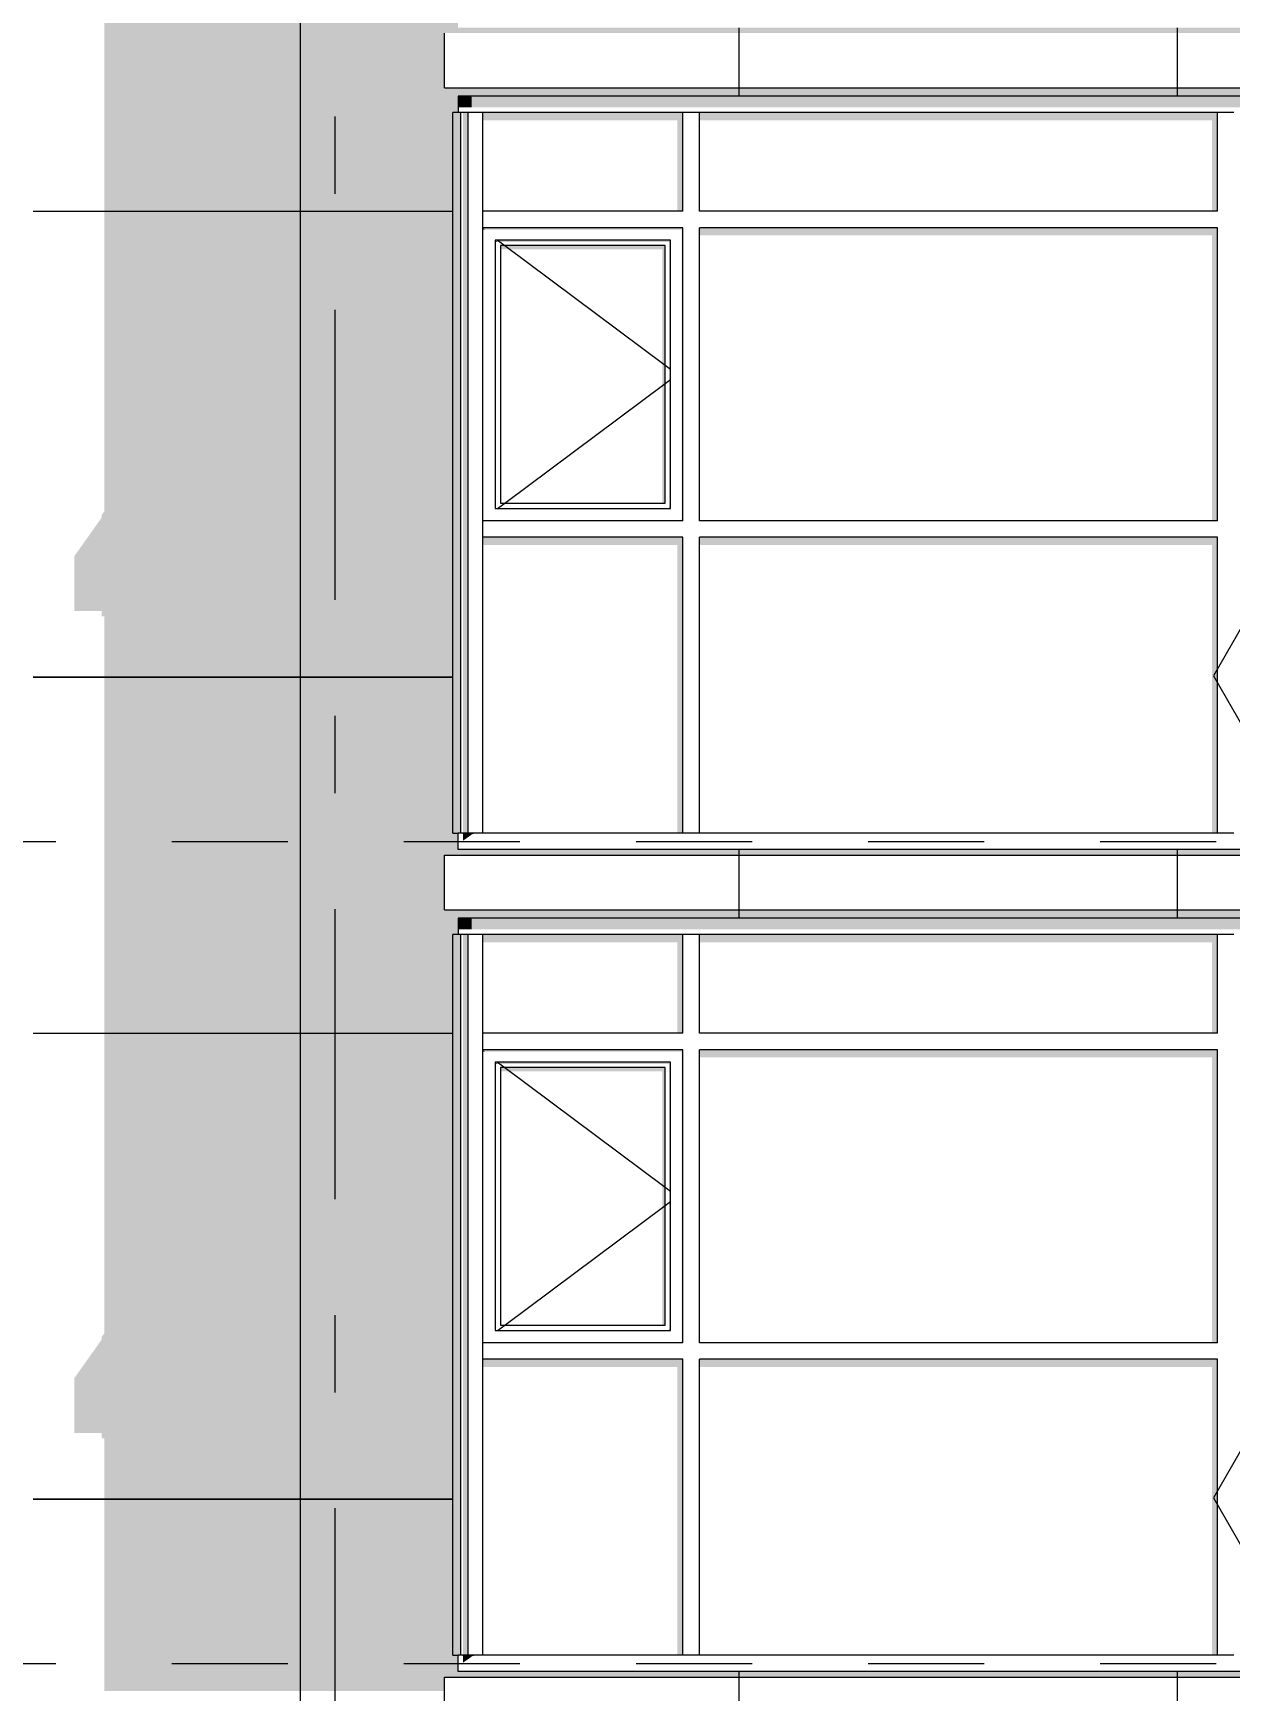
# Model space of a CAD drawing. Header units: millimetres. Extents: x 18162 to 7085488, y 72188 to 247925.
# Drawn here: x 4828340 to 4832705, y 112737 to 118787 of the extents above; entities that cross this region are included whole.
import ezdxf
from ezdxf.enums import TextEntityAlignment as Align

# ---------------------------------------------------------------- set-up
doc = ezdxf.new("R2010")
doc.units = ezdxf.units.MM
doc.header["$MEASUREMENT"] = 0
doc.linetypes.add('Dashed', pattern=[423.333333, 211.666667, -211.666667])
doc.linetypes.add('Double Dashed', pattern=[1093.611073, 529.166651, -211.666656, 141.111112, -211.666656])
for name, color, linetype in [('Finish - Wall', 7, 'Continuous'), ('Structural - Bearing', 7, 'Continuous'), ('Structural - Grid', 7, 'Continuous')]:
    doc.layers.add(name, color=color, linetype=linetype)
doc.styles.add('GENERATED_STYLE_3', font='', dxfattribs={"width": 0.8})
doc.styles.get('GENERATED_STYLE_3').set_extended_font_data('ISOCPEUR MON')
doc.dimstyles.new('GENERATED_STYLE__15', dxfattribs={"dimtxt": 440.00001, "dimasz": 228, "dimexe": 0.18, "dimexo": 150, "dimgap": 0, "dimtad": 1, "dimdec": 0, "dimzin": 0, "dimdsep": 46, "dimtxsty": 'GENERATED_STYLE_3', "dimblk": 'ARROWHEAD_2', "dimblk1": 'ARROWHEAD_2', "dimblk2": 'ARROWHEAD_2', "dimcen": 0.09, "dimclrd": 13, "dimclre": 13, "dimclrt": 13, "dimadec": 0, "dimazin": 0, "dimtfac": 1, "dimtdec": 4, "dimtmove": 0, "dimatfit": 3, "dimfxl": 1, "dimtolj": 1, "dimtzin": 0, "dimarcsym": 0})

# ---------------------------------------------------------------- blocks, each defined once
blk = doc.blocks.new('*X1865', base_point=(4860813, 82836.7))
at = {"layer": 'Structural - Bearing', "color": 8, "linetype": 'Continuous', "lineweight": 13}
for p, q in [((4829313, 112736.7), (4829313, 110436.7)), ((4830913, 112586.7), (4830913, 112556.7)), ((4832513, 112586.7), (4832513, 112556.7)), ((4828339.5, 112136.7), (4828813, 112136.7)), ((4828813, 112136.7), (4829313, 112136.7)), ((4829313, 112136.7), (4829870, 112136.7)), ((4828339.5, 110436.7), (4828813, 110436.7)), ((4828813, 110436.7), (4828339.5, 110436.7)), ((4829313, 110436.7), (4828813, 110436.7)), ((4828813, 110436.7), (4829313, 110436.7)), ((4829313, 110436.7), (4829870, 110436.7)), ((4829313, 110436.7), (4829313, 109836.7)), ((4829870, 110436.7), (4829313, 110436.7)), ((4829313, 109836.7), (4829313, 109736.7)), ((4830913, 109806.7), (4830913, 109786.7)), ((4832513, 109806.7), (4832513, 109786.7))]:
    blk.add_line(p, q, dxfattribs=at)
blk = doc.blocks.new('*X1875', base_point=(4860813, 82836.7))
at = {"layer": 'Structural - Bearing', "color": 8, "linetype": 'Continuous', "lineweight": 13}
for p, q in [((4829313, 115736.7), (4829313, 113436.7)), ((4830913, 115586.7), (4830913, 115556.7)), ((4832513, 115586.7), (4832513, 115556.7)), ((4828339.5, 115136.7), (4828813, 115136.7)), ((4828813, 115136.7), (4829313, 115136.7)), ((4829313, 115136.7), (4829870, 115136.7)), ((4828339.5, 113436.7), (4828813, 113436.7)), ((4828813, 113436.7), (4828339.5, 113436.7)), ((4829313, 113436.7), (4828813, 113436.7)), ((4828813, 113436.7), (4829313, 113436.7)), ((4829313, 113436.7), (4829870, 113436.7)), ((4829313, 113436.7), (4829313, 112836.7)), ((4829870, 113436.7), (4829313, 113436.7)), ((4829313, 112836.7), (4829313, 112736.7)), ((4830913, 112806.7), (4830913, 112786.7)), ((4832513, 112806.7), (4832513, 112786.7))]:
    blk.add_line(p, q, dxfattribs=at)
blk = doc.blocks.new('*X1882', base_point=(4860813, 82836.7))
at = {"layer": 'Structural - Bearing', "color": 7, "linetype": 'Continuous', "lineweight": 9}
for p, q in [((4830913, 112786.7), (4830913, 112586.7)), ((4832513, 112786.7), (4832513, 112586.7)), ((4834113, 112786.7), (4834113, 112586.7)), ((4835713, 112786.7), (4835713, 112586.7))]:
    blk.add_line(p, q, dxfattribs=at)
blk = doc.blocks.new('*X1886', base_point=(4860813, 82836.7))
at = {"layer": 'Structural - Bearing', "color": 8, "linetype": 'Continuous', "lineweight": 13}
for p, q in [((4829313, 118736.7), (4829313, 116436.7)), ((4830913, 118586.7), (4830913, 118556.7)), ((4832513, 118586.7), (4832513, 118556.7)), ((4828339.5, 118136.7), (4828813, 118136.7)), ((4828813, 118136.7), (4829313, 118136.7)), ((4829313, 118136.7), (4829870, 118136.7)), ((4828339.5, 116436.7), (4828813, 116436.7)), ((4828813, 116436.7), (4828339.5, 116436.7)), ((4829313, 116436.7), (4828813, 116436.7)), ((4828813, 116436.7), (4829313, 116436.7)), ((4829313, 116436.7), (4829870, 116436.7)), ((4829313, 116436.7), (4829313, 115836.7)), ((4829870, 116436.7), (4829313, 116436.7)), ((4829313, 115836.7), (4829313, 115736.7)), ((4830913, 115806.7), (4830913, 115786.7)), ((4832513, 115806.7), (4832513, 115786.7))]:
    blk.add_line(p, q, dxfattribs=at)
blk = doc.blocks.new('*X1893', base_point=(4860813, 82836.7))
at = {"layer": 'Structural - Bearing', "color": 7, "linetype": 'Continuous', "lineweight": 9}
for p, q in [((4830913, 115786.7), (4830913, 115586.7)), ((4832513, 115786.7), (4832513, 115586.7)), ((4834113, 115786.7), (4834113, 115586.7)), ((4835713, 115786.7), (4835713, 115586.7))]:
    blk.add_line(p, q, dxfattribs=at)
blk = doc.blocks.new('*X1898', base_point=(4860813, 82836.7))
at = {"layer": 'Structural - Bearing', "color": 8, "linetype": 'Continuous', "lineweight": 13}
for p, q in [((4829313, 121586.7), (4829313, 119436.7)), ((4830913, 121586.7), (4830913, 121556.7)), ((4832513, 121586.7), (4832513, 121556.7)), ((4828339.5, 121136.7), (4828813, 121136.7)), ((4828813, 121136.7), (4829313, 121136.7)), ((4829313, 121136.7), (4829870, 121136.7)), ((4828339.5, 119436.7), (4828813, 119436.7)), ((4828813, 119436.7), (4828339.5, 119436.7)), ((4829313, 119436.7), (4828813, 119436.7)), ((4828813, 119436.7), (4829313, 119436.7)), ((4829313, 119436.7), (4829870, 119436.7)), ((4829313, 119436.7), (4829313, 118836.7)), ((4829870, 119436.7), (4829313, 119436.7)), ((4829313, 118836.7), (4829313, 118736.7)), ((4830913, 118806.7), (4830913, 118786.7)), ((4832513, 118806.7), (4832513, 118786.7))]:
    blk.add_line(p, q, dxfattribs=at)
blk = doc.blocks.new('*X1904', base_point=(4860813, 82836.7))
at = {"layer": 'Structural - Bearing', "color": 7, "linetype": 'Continuous', "lineweight": 9}
for p, q in [((4830913, 118786.7), (4830913, 118586.7)), ((4832513, 118786.7), (4832513, 118586.7)), ((4834113, 118786.7), (4834113, 118586.7)), ((4835713, 118786.7), (4835713, 118586.7))]:
    blk.add_line(p, q, dxfattribs=at)
blk = doc.blocks.new('*D2094', base_point=(4860813, 82836.7))
at = {"color": 13, "linetype": 'Continuous', "lineweight": 13}
for p, q in [((4844580.9, 133286.7), (4844580.9, 133433.4)), ((4844805.9, 133286.7), (4829939.5, 133286.7)), ((4844580.9, 82736.7), (4844580.9, 133286.7))]:
    blk.add_line(p, q, dxfattribs=at)
at = {"color": 12, "linetype": 'Continuous', "lineweight": 35}
for p, q in [((4844730.9, 133200.1), (4844430.9, 133373.3)), ((4844430.9, 82823.3), (4844730.9, 82650.1))]:
    blk.add_line(p, q, dxfattribs=at)
at = {"color": 13, "lineweight": 13, "insert": (4844708.4, 107335.5), "char_height": 440, "attachment_point": 7, "rotation": 90, "style": 'GENERATED_STYLE_3'}
blk.add_mtext('\\A1;{\\pql;\\fISOCPEUR MON|b0|i0|c0|p0;\\W0.800000;50,550}', dxfattribs=at)
blk = doc.blocks.new('ARROWHEAD_2')
at = {"color": 0, "linetype": 'Continuous', "lineweight": 0}
for p, q in [((-0.378, -0.655), (0.378, 0.655)), ((0, 0), (-1, 0))]:
    blk.add_line(p, q, dxfattribs=at)
blk = doc.blocks.new('Label_109_3', base_point=(4833439.5, 113206.7))
at = {"color": 13, "linetype": 'Continuous', "lineweight": 13, "flags": 128}
blk.add_lwpolyline([(4832644.4, 113440.9), (4832778.5, 113208.7), (4834100.6, 113208.7), (4834234.7, 113440.9), (4834100.6, 113673.2), (4832778.5, 113673.2)], close=True, dxfattribs=at)
at = {"color": 13, "lineweight": 13, "insert": (4832778.5, 113672.5), "char_height": 360, "attachment_point": 1, "style": 'GENERATED_STYLE_3'}
blk.add_mtext('\\A1;{\\pql;\\pt0,253000;\\fISOCPEUR MON|b0|i0|c0|p0;\\W0.800000;ГШХ-2\\fISOCPEUR MON|b0|i0|c0|p0;\\W0.800000;\\A1{\\H.66x;\\S^  ;}\\fISOCPEUR MON|b0|i0|c0|p0;\\W0.800000;\\fISOCPEUR MON|b0|i0|c0|p0;\\W0.800000;\\A1{\\H.66x;\\S^  ;}\\fISOCPEUR MON|b0|i0|c0|p0;\\W0.800000; \\fISOCPEUR MON|b0|i0|c0|p0;\\W0.800000;\\fISOCPEUR MON|b0|i0|c0|p0;\\W0.800000;\\fISOCPEUR MON|b0|i0|c0|p0;\\W0.800000;\\fISOCPEUR MON|b0|i0|c0|p0;\\W0.800000;\\fISOCPEUR MON|b0|i0|c0|p0;\\W0.800000;\\fISOCPEUR MON|b0|i0|c0|p0;\\W0.800000;\\fISOCPEUR MON|b0|i0|c0|p0;\\W0.800000;\\fISOCPEUR MON|b0|i0|c0|p0;\\W0.800000;\\fISOCPEUR MON|b0|i0|c0|p0;\\W0.800000;\\fISOCPEUR MON|b0|i0|c0|p0;\\W0.800000;\\fISOCPEUR MON|b0|i0|c0|p0;\\W0.800000;\\fISOCPEUR MON|b0|i0|c0|p0;\\W0.800000;\\fISOCPEUR MON|b0|i0|c0|p0;\\W0.800000;\\fISOCPEUR MON|b0|i0|c0|p0;\\W0.800000;\\fISOCPEUR MON|b0|i0|c0|p0;\\W0.800000;\\fISOCPEUR MON|b0|i0|c0|p0;\\W0.800000;\\fISOCPEUR MON|b0|i0|c0|p0;\\W0.800000;\\fISOCPEUR MON|b0|i0|c0|p0;\\W0.800000;\\fISOCPEUR MON|b0|i0|c0|p0;\\W0.800000;\\fISOCPEUR MON|b0|i0|c0|p0;\\W0.800000;\\fISOCPEUR MON|b0|i0|c0|p0;\\W0.800000;\\fISOCPEUR MON|b0|i0|c0|p0;\\W0.800000;\\fISOCPEUR MON|b0|i0|c0|p0;\\W0.800000;\\fISOCPEUR MON|b0|i0|c0|p0;\\W0.800000;\\fISOCPEUR MON|b0|i0|c0|p0;\\W0.800000;\\fISOCPEUR MON|b0|i0|c0|p0;\\W0.800000;\\fISOCPEUR MON|b0|i0|c0|p0;\\W0.800000;\\fISOCPEUR MON|b0|i0|c0|p0;\\W0.800000;\\fISOCPEUR MON|b0|i0|c0|p0;\\W0.800000;\\fISOCPEUR MON|b0|i0|c0|p0;\\W0.800000;\\fISOCPEUR MON|b0|i0|c0|p0;\\W0.800000;\\fISOCPEUR MON|b0|i0|c0|p0;\\W0.800000;\\fISOCPEUR MON|b0|i0|c0|p0;\\W0.800000;\\fISOCPEUR MON|b0|i0|c0|p0;\\W0.800000;\\fISOCPEUR MON|b0|i0|c0|p0;\\W0.800000;\\fISOCPEUR MON|b0|i0|c0|p0;\\W0.800000;\\fISOCPEUR MON|b0|i0|c0|p0;\\W0.800000;\\fISOCPEUR MON|b0|i0|c0|p0;\\W0.800000;\\fISOCPEUR MON|b0|i0|c0|p0;\\W0.800000;\\fISOCPEUR MON|b0|i0|c0|p0;\\W0.800000;\\fISOCPEUR MON|b0|i0|c0|p0;\\W0.800000;\\fISOCPEUR MON|b0|i0|c0|p0;\\W0.800000;\\fISOCPEUR MON|b0|i0|c0|p0;\\W0.800000;}', dxfattribs=at)
blk = doc.blocks.new('Label_112_3', base_point=(4833439.5, 116206.7))
at = {"color": 13, "linetype": 'Continuous', "lineweight": 13, "flags": 128}
blk.add_lwpolyline([(4832644.4, 116440.9), (4832778.5, 116208.7), (4834100.6, 116208.7), (4834234.7, 116440.9), (4834100.6, 116673.2), (4832778.5, 116673.2)], close=True, dxfattribs=at)
at = {"color": 13, "lineweight": 13, "insert": (4832778.5, 116672.5), "char_height": 360, "attachment_point": 1, "style": 'GENERATED_STYLE_3'}
blk.add_mtext('\\A1;{\\pql;\\pt0,253000;\\fISOCPEUR MON|b0|i0|c0|p0;\\W0.800000;ГШХ-2\\fISOCPEUR MON|b0|i0|c0|p0;\\W0.800000;\\A1{\\H.66x;\\S^  ;}\\fISOCPEUR MON|b0|i0|c0|p0;\\W0.800000;\\fISOCPEUR MON|b0|i0|c0|p0;\\W0.800000;\\A1{\\H.66x;\\S^  ;}\\fISOCPEUR MON|b0|i0|c0|p0;\\W0.800000; \\fISOCPEUR MON|b0|i0|c0|p0;\\W0.800000;\\fISOCPEUR MON|b0|i0|c0|p0;\\W0.800000;\\fISOCPEUR MON|b0|i0|c0|p0;\\W0.800000;\\fISOCPEUR MON|b0|i0|c0|p0;\\W0.800000;\\fISOCPEUR MON|b0|i0|c0|p0;\\W0.800000;\\fISOCPEUR MON|b0|i0|c0|p0;\\W0.800000;\\fISOCPEUR MON|b0|i0|c0|p0;\\W0.800000;\\fISOCPEUR MON|b0|i0|c0|p0;\\W0.800000;\\fISOCPEUR MON|b0|i0|c0|p0;\\W0.800000;\\fISOCPEUR MON|b0|i0|c0|p0;\\W0.800000;\\fISOCPEUR MON|b0|i0|c0|p0;\\W0.800000;\\fISOCPEUR MON|b0|i0|c0|p0;\\W0.800000;\\fISOCPEUR MON|b0|i0|c0|p0;\\W0.800000;\\fISOCPEUR MON|b0|i0|c0|p0;\\W0.800000;\\fISOCPEUR MON|b0|i0|c0|p0;\\W0.800000;\\fISOCPEUR MON|b0|i0|c0|p0;\\W0.800000;\\fISOCPEUR MON|b0|i0|c0|p0;\\W0.800000;\\fISOCPEUR MON|b0|i0|c0|p0;\\W0.800000;\\fISOCPEUR MON|b0|i0|c0|p0;\\W0.800000;\\fISOCPEUR MON|b0|i0|c0|p0;\\W0.800000;\\fISOCPEUR MON|b0|i0|c0|p0;\\W0.800000;\\fISOCPEUR MON|b0|i0|c0|p0;\\W0.800000;\\fISOCPEUR MON|b0|i0|c0|p0;\\W0.800000;\\fISOCPEUR MON|b0|i0|c0|p0;\\W0.800000;\\fISOCPEUR MON|b0|i0|c0|p0;\\W0.800000;\\fISOCPEUR MON|b0|i0|c0|p0;\\W0.800000;\\fISOCPEUR MON|b0|i0|c0|p0;\\W0.800000;\\fISOCPEUR MON|b0|i0|c0|p0;\\W0.800000;\\fISOCPEUR MON|b0|i0|c0|p0;\\W0.800000;\\fISOCPEUR MON|b0|i0|c0|p0;\\W0.800000;\\fISOCPEUR MON|b0|i0|c0|p0;\\W0.800000;\\fISOCPEUR MON|b0|i0|c0|p0;\\W0.800000;\\fISOCPEUR MON|b0|i0|c0|p0;\\W0.800000;\\fISOCPEUR MON|b0|i0|c0|p0;\\W0.800000;\\fISOCPEUR MON|b0|i0|c0|p0;\\W0.800000;\\fISOCPEUR MON|b0|i0|c0|p0;\\W0.800000;\\fISOCPEUR MON|b0|i0|c0|p0;\\W0.800000;\\fISOCPEUR MON|b0|i0|c0|p0;\\W0.800000;\\fISOCPEUR MON|b0|i0|c0|p0;\\W0.800000;\\fISOCPEUR MON|b0|i0|c0|p0;\\W0.800000;\\fISOCPEUR MON|b0|i0|c0|p0;\\W0.800000;\\fISOCPEUR MON|b0|i0|c0|p0;\\W0.800000;\\fISOCPEUR MON|b0|i0|c0|p0;\\W0.800000;}', dxfattribs=at)
blk = doc.blocks.new('Standard grid marker[371]_3', base_point=(4829439.5, 142836.7))
at = {"layer": 'Structural - Grid', "color": 13, "linetype": 'Double Dashed', "lineweight": 13, "ltscale": 2}
blk.add_line((4829439.5, 141836.7), (4829439.5, 80336.7), dxfattribs=at)
at = {"layer": 'Structural - Grid', "color": 13, "lineweight": 13, "style": 'GENERATED_STYLE_3'}
blk.add_attdef('AC_MarkerText_1', text='', height=500, rotation=360, dxfattribs=at).set_placement((4829439.5, 78986.7), align=Align.TOP_CENTER)

msp = doc.modelspace()

# ---------------------------------------------------------------- hatches: boundary and pattern name
at = {"layer": 'Finish - Wall', "linetype": 'Continuous', "lineweight": 0}
for points in [[(4829889.5, 118556.7), (4829889.5, 118516), (4829939.5, 118516), (4829939.5, 118556.7)], [(4829939.5, 118556.7), (4829939.5, 118516), (4830739.5, 118516), (4830739.5, 118556.7)], [(4830739.5, 118556.7), (4830739.5, 118516), (4832689.5, 118516), (4832689.5, 118556.7)], [(4832689.5, 118516), (4833439.5, 118516), (4833439.5, 118556.7), (4832689.5, 118556.7)], [(4829870, 118496.7), (4829870, 118106.7), (4829899.5, 118106.7), (4829899.5, 118496.7)], [(4829907.1, 118496.7), (4829907.1, 118106.7), (4829926.6, 118106.7), (4829926.6, 118496.7)], [(4829979.5, 118468.4), (4830689.5, 118468.4), (4830689.5, 118136.7), (4830709.5, 118136.7), (4830709.5, 118496.7), (4829979.5, 118496.7)], [(4830769.5, 118496.7), (4830769.5, 118468.4), (4832639.5, 118468.4), (4832639.5, 118136.7), (4832659.5, 118136.7), (4832659.5, 118496.7)], [(4829870, 118106.7), (4829870, 116976.7), (4829899.5, 116976.7), (4829899.5, 118106.7)], [(4829907.1, 118106.7), (4829907.1, 116976.7), (4829926.6, 116976.7), (4829926.6, 118106.7)], [(4829986.6, 118069.6), (4829979.5, 118076.7), (4829979.5, 118069.6)], [(4830709.5, 118076.7), (4829979.5, 118076.7), (4829986.6, 118069.6), (4830702.4, 118069.6)], [(4830709.5, 118076.7), (4830702.4, 118069.6), (4830704.5, 118069.6), (4830704.5, 117011.7), (4830709.5, 117006.7)], [(4830769.5, 118076.7), (4830769.5, 118048.4), (4832639.5, 118048.4), (4832639.5, 117006.7), (4832659.5, 117006.7), (4832659.5, 118076.7)], [(4830024.5, 118024.6), (4830031.6, 118024.6), (4830024.5, 118031.7)], [(4830024.5, 118031.7), (4830031.6, 118024.6), (4830657.4, 118024.6), (4830664.5, 118031.7)], [(4830644.5, 118011.7), (4830044.5, 118011.7), (4830044.5, 117997.5), (4830634.5, 117997.5), (4830634.5, 117071.7), (4830644.5, 117071.7)], [(4830664.5, 118031.7), (4830657.4, 118024.6), (4830659.5, 118024.6), (4830659.5, 117056.7), (4830664.5, 117051.7)], [(4830659.5, 117051.7), (4830664.5, 117051.7), (4830659.5, 117056.7)], [(4830704.5, 117006.7), (4830709.5, 117006.7), (4830704.5, 117011.7)], [(4829870, 116976.7), (4829870, 115866.7), (4829899.5, 115866.7), (4829899.5, 116976.7)], [(4829907.1, 116976.7), (4829907.1, 115866.7), (4829926.6, 115866.7), (4829926.6, 116976.7)], [(4829979.5, 116918.4), (4830689.5, 116918.4), (4830689.5, 115866.7), (4830709.5, 115866.7), (4830709.5, 116946.7), (4829979.5, 116946.7)], [(4830769.5, 116946.7), (4830769.5, 116918.4), (4832639.5, 116918.4), (4832639.5, 115866.7), (4832659.5, 115866.7), (4832659.5, 116946.7)], [(4829907.1, 115839.1), (4829939.5, 115862), (4829939.5, 115866.7), (4829907.1, 115866.7)], [(4829939.5, 115866.7), (4829939.5, 115862), (4829946.1, 115866.7)], [(4829939.5, 115556.7), (4829889.5, 115556.7), (4829889.5, 115516), (4829939.5, 115516)], [(4829939.5, 115516), (4830739.5, 115516), (4830739.5, 115556.7), (4829939.5, 115556.7)], [(4830739.5, 115556.7), (4830739.5, 115516), (4832689.5, 115516), (4832689.5, 115556.7)], [(4833439.5, 115556.7), (4832689.5, 115556.7), (4832689.5, 115516), (4833439.5, 115516)], [(4829870, 115106.7), (4829899.5, 115106.7), (4829899.5, 115496.7), (4829870, 115496.7)], [(4829907.1, 115106.7), (4829926.6, 115106.7), (4829926.6, 115496.7), (4829907.1, 115496.7)], [(4829979.5, 115468.4), (4830689.5, 115468.4), (4830689.5, 115136.7), (4830709.5, 115136.7), (4830709.5, 115496.7), (4829979.5, 115496.7)], [(4830769.5, 115496.7), (4830769.5, 115468.4), (4832639.5, 115468.4), (4832639.5, 115136.7), (4832659.5, 115136.7), (4832659.5, 115496.7)], [(4829870, 115106.7), (4829870, 113976.7), (4829899.5, 113976.7), (4829899.5, 115106.7)], [(4829926.6, 115106.7), (4829907.1, 115106.7), (4829907.1, 113976.7), (4829926.6, 113976.7)], [(4829986.6, 115069.6), (4829979.5, 115076.7), (4829979.5, 115069.6)], [(4830709.5, 115076.7), (4829979.5, 115076.7), (4829986.6, 115069.6), (4830702.4, 115069.6)], [(4830709.5, 115076.7), (4830702.4, 115069.6), (4830704.5, 115069.6), (4830704.5, 114011.7), (4830709.5, 114006.7)], [(4830769.5, 115076.7), (4830769.5, 115048.4), (4832639.5, 115048.4), (4832639.5, 114006.7), (4832659.5, 114006.7), (4832659.5, 115076.7)], [(4830024.5, 115024.6), (4830031.6, 115024.6), (4830024.5, 115031.7)], [(4830024.5, 115031.7), (4830031.6, 115024.6), (4830657.4, 115024.6), (4830664.5, 115031.7)], [(4830644.5, 115011.7), (4830044.5, 115011.7), (4830044.5, 114997.5), (4830634.5, 114997.5), (4830634.5, 114071.7), (4830644.5, 114071.7)], [(4830664.5, 115031.7), (4830657.4, 115024.6), (4830659.5, 115024.6), (4830659.5, 114056.7), (4830664.5, 114051.7)], [(4830659.5, 114051.7), (4830664.5, 114051.7), (4830659.5, 114056.7)], [(4830704.5, 114006.7), (4830709.5, 114006.7), (4830704.5, 114011.7)], [(4829870, 112866.7), (4829899.5, 112866.7), (4829899.5, 113976.7), (4829870, 113976.7)], [(4829926.6, 113976.7), (4829907.1, 113976.7), (4829907.1, 112866.7), (4829926.6, 112866.7)], [(4829979.5, 113918.4), (4830689.5, 113918.4), (4830689.5, 112866.7), (4830709.5, 112866.7), (4830709.5, 113946.7), (4829979.5, 113946.7)], [(4832659.5, 113946.7), (4830769.5, 113946.7), (4830769.5, 113918.4), (4832639.5, 113918.4), (4832639.5, 112866.7), (4832659.5, 112866.7)], [(4829907.1, 112839.1), (4829939.5, 112862), (4829939.5, 112866.7), (4829907.1, 112866.7)], [(4829939.5, 112866.7), (4829939.5, 112862), (4829946.1, 112866.7)]]:
    msp.add_hatch(color=49, dxfattribs=at).paths.add_polyline_path(points)
at = {"layer": 'Structural - Bearing', "linetype": 'Continuous', "lineweight": 0}
for points in [[(4828339.5, 121586.7), (4828339.5, 121417.4), (4828599.5, 121417.4), (4828599.5, 120042.3), (4828589.5, 120028.2), (4828589.5, 120018.9), (4828489.5, 119877.5), (4828489.5, 119677.5), (4828589.5, 119677.5), (4828589.5, 119658.2), (4828599.5, 119658.2), (4828599.5, 118736.7), (4829839.5, 118736.7), (4829839.5, 118786.7), (4833389.5, 118786.7), (4833389.5, 118806.7), (4829889.5, 118806.7), (4829889.5, 118866.7), (4829870, 118866.7), (4829870, 121496.7), (4829889.5, 121496.7), (4829889.5, 121556.7), (4833389.5, 121556.7), (4833389.5, 121586.7)], [(4828489.5, 116677.5), (4828589.5, 116677.5), (4828589.5, 116658.2), (4828599.5, 116658.2), (4828599.5, 115736.7), (4829839.5, 115736.7), (4829839.5, 115786.7), (4833389.5, 115786.7), (4833389.5, 115806.7), (4829889.5, 115806.7), (4829889.5, 115866.7), (4829870, 115866.7), (4829870, 118496.7), (4829889.5, 118496.7), (4829889.5, 118556.7), (4833389.5, 118556.7), (4833389.5, 118586.7), (4829839.5, 118586.7), (4829839.5, 118736.7), (4828599.5, 118736.7), (4828599.5, 117042.3), (4828589.5, 117028.2), (4828589.5, 117018.9), (4828489.5, 116877.5)], [(4828489.5, 113677.5), (4828589.5, 113677.5), (4828589.5, 113658.2), (4828599.5, 113658.2), (4828599.5, 112736.7), (4829839.5, 112736.7), (4829839.5, 112786.7), (4833389.5, 112786.7), (4833389.5, 112806.7), (4829889.5, 112806.7), (4829889.5, 112866.7), (4829870, 112866.7), (4829870, 115496.7), (4829889.5, 115496.7), (4829889.5, 115556.7), (4833389.5, 115556.7), (4833389.5, 115586.7), (4829839.5, 115586.7), (4829839.5, 115736.7), (4828599.5, 115736.7), (4828599.5, 114042.3), (4828589.5, 114028.2), (4828589.5, 114018.9), (4828489.5, 113877.5)]]:
    msp.add_hatch(color=49, dxfattribs=at).paths.add_polyline_path(points)

# ---------------------------------------------------------------- linework, layer by layer
at = {"color": 8, "linetype": 'Dashed', "lineweight": 13, "ltscale": 2}
for p, q in [((4805138.5, 115836.7), (4846132, 115836.7)), ((4805138.5, 112836.7), (4846132, 112836.7))]:
    msp.add_line(p, q, dxfattribs=at)
at = {"layer": 'Finish - Wall', "color": 7, "linetype": 'Continuous', "lineweight": 9}
for p, q in [((4829889.5, 118556.7), (4829889.5, 118496.7)), ((4829939.5, 118556.7), (4829889.5, 118556.7)), ((4830739.5, 118556.7), (4829939.5, 118556.7)), ((4832689.5, 118556.7), (4830739.5, 118556.7)), ((4833439.5, 118556.7), (4832689.5, 118556.7)), ((4829889.5, 118496.7), (4829870, 118496.7)), ((4829870, 118106.7), (4829870, 118496.7)), ((4829899.5, 118496.7), (4829889.5, 118496.7)), ((4829907.1, 118496.7), (4829899.5, 118496.7)), ((4829899.5, 118106.7), (4829899.5, 118496.7)), ((4829926.6, 118496.7), (4829907.1, 118496.7)), ((4829946.1, 118496.7), (4829926.6, 118496.7)), ((4829926.6, 118106.7), (4829926.6, 118496.7)), ((4829979.5, 118496.7), (4829946.1, 118496.7)), ((4830709.5, 118496.7), (4829979.5, 118496.7)), ((4829979.5, 118136.7), (4829979.5, 118496.7)), ((4830739.5, 118496.7), (4830709.5, 118496.7)), ((4830709.5, 118136.7), (4830709.5, 118496.7)), ((4830769.5, 118496.7), (4830739.5, 118496.7)), ((4832659.5, 118496.7), (4830769.5, 118496.7)), ((4830769.5, 118136.7), (4830769.5, 118496.7)), ((4832689.5, 118496.7), (4832659.5, 118496.7)), ((4832659.5, 118136.7), (4832659.5, 118496.7)), ((4832719.5, 118496.7), (4832689.5, 118496.7)), ((4829870, 116976.7), (4829870, 118106.7)), ((4829899.5, 116976.7), (4829899.5, 118106.7)), ((4829926.6, 116976.7), (4829926.6, 118106.7)), ((4830709.5, 118136.7), (4829979.5, 118136.7)), ((4829979.5, 118106.7), (4829979.5, 118136.7)), ((4829979.5, 118076.7), (4829979.5, 118106.7)), ((4832659.5, 118136.7), (4830769.5, 118136.7)), ((4829979.5, 117006.7), (4829979.5, 118076.7)), ((4830709.5, 118076.7), (4829979.5, 118076.7)), ((4830709.5, 117006.7), (4830709.5, 118076.7)), ((4830769.5, 117006.7), (4830769.5, 118076.7)), ((4832659.5, 118076.7), (4830769.5, 118076.7)), ((4832659.5, 117006.7), (4832659.5, 118076.7)), ((4830024.5, 118031.7), (4830024.5, 117051.7)), ((4830664.5, 118031.7), (4830024.5, 118031.7)), ((4830033, 118031.7), (4830059.8, 118011.7)), ((4830644.5, 118011.7), (4830044.5, 118011.7)), ((4830044.5, 118011.7), (4830044.5, 117071.7)), ((4830059.8, 118011.7), (4830644.5, 117575.3)), ((4830644.5, 117071.7), (4830644.5, 118011.7)), ((4830664.5, 117051.7), (4830664.5, 118031.7)), ((4830644.5, 117575.3), (4830664.5, 117560.3)), ((4830059.8, 117071.7), (4830644.5, 117508.1)), ((4830644.5, 117508.1), (4830664.5, 117523)), ((4830033, 117051.7), (4830059.8, 117071.7)), ((4830044.5, 117071.7), (4830644.5, 117071.7)), ((4830024.5, 117051.7), (4830664.5, 117051.7)), ((4829870, 115866.7), (4829870, 116976.7)), ((4829899.5, 115866.7), (4829899.5, 116976.7)), ((4829926.6, 115866.7), (4829926.6, 116976.7)), ((4830709.5, 117006.7), (4829979.5, 117006.7)), ((4829979.5, 116976.7), (4829979.5, 117006.7)), ((4829979.5, 116946.7), (4829979.5, 116976.7)), ((4829979.5, 115866.7), (4829979.5, 116946.7)), ((4830709.5, 116946.7), (4829979.5, 116946.7)), ((4830709.5, 115866.7), (4830709.5, 116946.7)), ((4832659.5, 117006.7), (4830769.5, 117006.7)), ((4830769.5, 115866.7), (4830769.5, 116946.7)), ((4832659.5, 116946.7), (4830769.5, 116946.7)), ((4832659.5, 115866.7), (4832659.5, 116946.7)), ((4829870, 115866.7), (4829889.5, 115866.7)), ((4829889.5, 115806.7), (4829889.5, 115866.7)), ((4829899.5, 115866.7), (4829889.5, 115866.7)), ((4829939.5, 115866.7), (4829899.5, 115866.7)), ((4829907.1, 115866.7), (4829926.6, 115866.7)), ((4829926.6, 115866.7), (4829946.1, 115866.7)), ((4829979.5, 115866.7), (4829939.5, 115866.7)), ((4830709.5, 115866.7), (4829979.5, 115866.7)), ((4830739.5, 115866.7), (4830709.5, 115866.7)), ((4830769.5, 115866.7), (4830739.5, 115866.7)), ((4832659.5, 115866.7), (4830769.5, 115866.7)), ((4832689.5, 115866.7), (4832659.5, 115866.7)), ((4832719.5, 115866.7), (4832689.5, 115866.7)), ((4829939.5, 115806.7), (4829889.5, 115806.7)), ((4830739.5, 115806.7), (4829939.5, 115806.7)), ((4832689.5, 115806.7), (4830739.5, 115806.7)), ((4833439.5, 115806.7), (4832689.5, 115806.7)), ((4829889.5, 115556.7), (4829889.5, 115496.7)), ((4829939.5, 115556.7), (4829889.5, 115556.7)), ((4830739.5, 115556.7), (4829939.5, 115556.7)), ((4832689.5, 115556.7), (4830739.5, 115556.7)), ((4833439.5, 115556.7), (4832689.5, 115556.7)), ((4829889.5, 115496.7), (4829870, 115496.7)), ((4829870, 115106.7), (4829870, 115496.7)), ((4829899.5, 115496.7), (4829889.5, 115496.7)), ((4829907.1, 115496.7), (4829899.5, 115496.7)), ((4829899.5, 115106.7), (4829899.5, 115496.7)), ((4829926.6, 115496.7), (4829907.1, 115496.7)), ((4829946.1, 115496.7), (4829926.6, 115496.7)), ((4829926.6, 115106.7), (4829926.6, 115496.7)), ((4829979.5, 115496.7), (4829946.1, 115496.7)), ((4830709.5, 115496.7), (4829979.5, 115496.7)), ((4829979.5, 115136.7), (4829979.5, 115496.7)), ((4830739.5, 115496.7), (4830709.5, 115496.7)), ((4830709.5, 115136.7), (4830709.5, 115496.7)), ((4830769.5, 115496.7), (4830739.5, 115496.7)), ((4832659.5, 115496.7), (4830769.5, 115496.7)), ((4830769.5, 115136.7), (4830769.5, 115496.7)), ((4832689.5, 115496.7), (4832659.5, 115496.7)), ((4832659.5, 115136.7), (4832659.5, 115496.7)), ((4832719.5, 115496.7), (4832689.5, 115496.7)), ((4830709.5, 115136.7), (4829979.5, 115136.7)), ((4829979.5, 115106.7), (4829979.5, 115136.7)), ((4832659.5, 115136.7), (4830769.5, 115136.7)), ((4829870, 113976.7), (4829870, 115106.7)), ((4829899.5, 113976.7), (4829899.5, 115106.7)), ((4829926.6, 113976.7), (4829926.6, 115106.7)), ((4829979.5, 115076.7), (4829979.5, 115106.7)), ((4829979.5, 114006.7), (4829979.5, 115076.7)), ((4830709.5, 115076.7), (4829979.5, 115076.7)), ((4830709.5, 114006.7), (4830709.5, 115076.7)), ((4830769.5, 114006.7), (4830769.5, 115076.7)), ((4832659.5, 115076.7), (4830769.5, 115076.7)), ((4832659.5, 114006.7), (4832659.5, 115076.7)), ((4830024.5, 115031.7), (4830024.5, 114051.7)), ((4830664.5, 115031.7), (4830024.5, 115031.7)), ((4830033, 115031.7), (4830059.8, 115011.7)), ((4830644.5, 115011.7), (4830044.5, 115011.7)), ((4830044.5, 115011.7), (4830044.5, 114071.7)), ((4830059.8, 115011.7), (4830644.5, 114575.3)), ((4830644.5, 114071.7), (4830644.5, 115011.7)), ((4830664.5, 114051.7), (4830664.5, 115031.7)), ((4830644.5, 114575.3), (4830664.5, 114560.3)), ((4830059.8, 114071.7), (4830644.5, 114508.1)), ((4830644.5, 114508.1), (4830664.5, 114523)), ((4830024.5, 114051.7), (4830664.5, 114051.7)), ((4830033, 114051.7), (4830059.8, 114071.7)), ((4830044.5, 114071.7), (4830644.5, 114071.7)), ((4830709.5, 114006.7), (4829979.5, 114006.7)), ((4829979.5, 113976.7), (4829979.5, 114006.7)), ((4832659.5, 114006.7), (4830769.5, 114006.7)), ((4829870, 112866.7), (4829870, 113976.7)), ((4829899.5, 112866.7), (4829899.5, 113976.7)), ((4829926.6, 112866.7), (4829926.6, 113976.7)), ((4829979.5, 113946.7), (4829979.5, 113976.7)), ((4829979.5, 112866.7), (4829979.5, 113946.7)), ((4830709.5, 113946.7), (4829979.5, 113946.7)), ((4830709.5, 112866.7), (4830709.5, 113946.7)), ((4830769.5, 112866.7), (4830769.5, 113946.7)), ((4832659.5, 113946.7), (4830769.5, 113946.7)), ((4832659.5, 112866.7), (4832659.5, 113946.7)), ((4829870, 112866.7), (4829889.5, 112866.7)), ((4829889.5, 112806.7), (4829889.5, 112866.7)), ((4829899.5, 112866.7), (4829889.5, 112866.7)), ((4829939.5, 112866.7), (4829899.5, 112866.7)), ((4829907.1, 112866.7), (4829926.6, 112866.7)), ((4829926.6, 112866.7), (4829946.1, 112866.7)), ((4829979.5, 112866.7), (4829939.5, 112866.7)), ((4830709.5, 112866.7), (4829979.5, 112866.7)), ((4830739.5, 112866.7), (4830709.5, 112866.7)), ((4830769.5, 112866.7), (4830739.5, 112866.7)), ((4832659.5, 112866.7), (4830769.5, 112866.7)), ((4832689.5, 112866.7), (4832659.5, 112866.7)), ((4832719.5, 112866.7), (4832689.5, 112866.7)), ((4829939.5, 112806.7), (4829889.5, 112806.7)), ((4830739.5, 112806.7), (4829939.5, 112806.7)), ((4832689.5, 112806.7), (4830739.5, 112806.7)), ((4833439.5, 112806.7), (4832689.5, 112806.7))]:
    msp.add_line(p, q, dxfattribs=at)
at = {"layer": 'Structural - Bearing', "color": 7, "linetype": 'Continuous', "lineweight": 13}
for p, q in [((4829839.5, 118586.7), (4829839.5, 118786.7)), ((4829839.5, 118586.7), (4837039.5, 118586.7)), ((4829839.5, 115586.7), (4829839.5, 115786.7)), ((4829839.5, 115786.7), (4837039.5, 115786.7)), ((4829839.5, 115586.7), (4837039.5, 115586.7)), ((4829839.5, 112586.7), (4829839.5, 112786.7)), ((4829839.5, 112786.7), (4837039.5, 112786.7))]:
    msp.add_line(p, q, dxfattribs=at)

# ---------------------------------------------------------------- block references
at = {"color": 12, "linetype": 'Continuous', "lineweight": 13}
for name, p in [('Label_112_3', (4833439.5, 116206.7)), ('Label_109_3', (4833439.5, 113206.7))]:
    msp.add_blockref(name, p, dxfattribs=at)
at = {"layer": 'Structural - Bearing', "lineweight": 0}
for name in ['*X1898', '*X1904', '*X1886', '*X1875', '*X1893', '*X1882', '*X1865']:
    msp.add_blockref(name, (4860813, 82836.7), dxfattribs=at)
at = {"layer": 'Structural - Grid', "color": 13, "linetype": 'Continuous', "lineweight": 13}
msp.add_blockref('Standard grid marker[371]_3', (4829439.5, 142836.7), dxfattribs=at)

# ---------------------------------------------------------------- dimensions: what is measured, and where the dimension line sits
at = {"color": 13, "linetype": 'Continuous', "lineweight": 13}
dim = msp.add_linear_dim(base=(4844580.9, 133286.7), p1=(4840289.5, 82736.7), p2=(4829789.5, 133286.7), angle=90, dimstyle='GENERATED_STYLE__15', dxfattribs=at)
dim.commit()
dim.dimension.update_dxf_attribs({"geometry": '*D2094', "text_midpoint": (4844272.9, 108239.9), "dimtype": 160, "text_rotation": 90})

doc.saveas('drawing.dxf')
